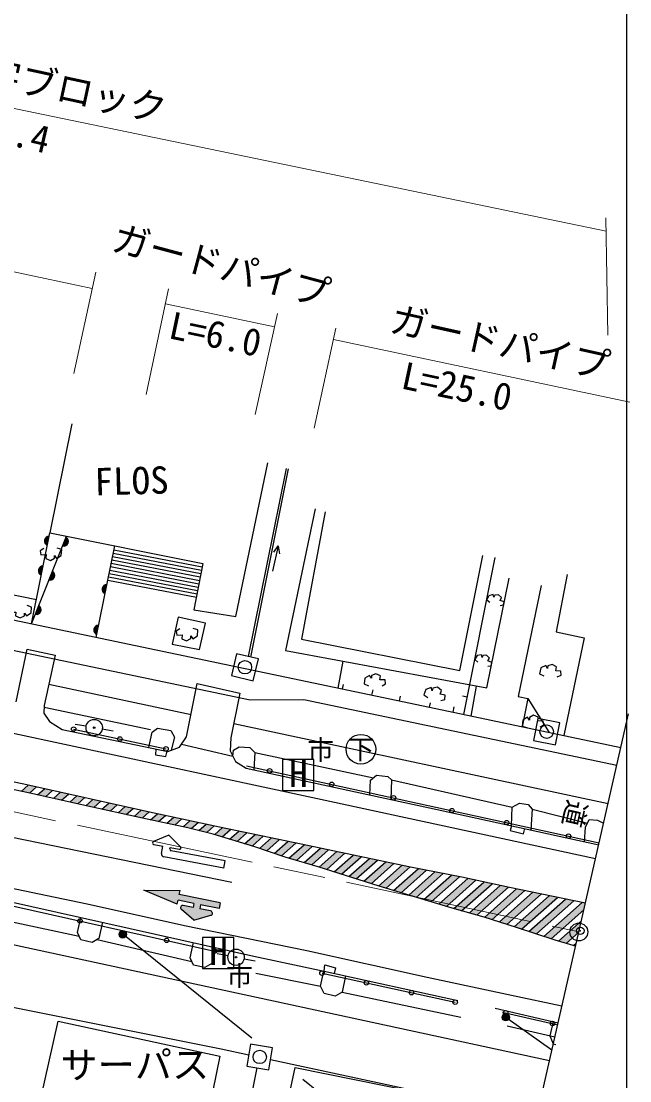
# Model space of a CAD drawing. Units: millimetres at full size, sheet at 1:1000; details may follow other scales. Extents: x 40000 to 680000, y 20000 to 380000.
# Drawn here: x 538270 to 579205, y 248186 to 319418 of the extents above; entities that cross this region are included whole.
import ezdxf
from ezdxf.enums import TextEntityAlignment as Align

# ---------------------------------------------------------------- set-up
doc = ezdxf.new("R2010")
doc.units = ezdxf.units.MM
doc.header["$LTSCALE"] = 1000
doc.header["$PDMODE"] = 32
doc.header["$PDSIZE"] = 500
doc.linetypes.add('CHAIN', pattern=[18.5, 12, -1.5, 3.5, -1.5])
for name, color, linetype, lineweight in [('M-BGD', 7, 'Continuous', 25), ('M-BGD-EXST', 7, 'Continuous', 25), ('M-BMK', 2, 'CHAIN', 13), ('M-BMK-OTRS', 5, 'Continuous', 25), ('M-BMK-SRVR', 3, 'Continuous', 25), ('M-STR-HTXT', 7, 'Continuous', 13), ('M-STR-STRC', 7, 'Continuous', 25), ('M-TTL-BAND', 7, 'Continuous', 25)]:
    doc.layers.add(name, color=color, linetype=linetype, lineweight=lineweight)
doc.layers.add('M-BMK-HTXT', color=7, linetype='Continuous')
doc.layers.add('M-OTRS', color=6, linetype='Continuous')
doc.styles.add('@ＭＳ ゴシック', font='')
doc.styles.add('ＭＳ ゴシック', font='')
doc.styles.get('@ＭＳ ゴシック').set_extended_font_data('@MS Gothic')
doc.styles.get('ＭＳ ゴシック').set_extended_font_data('MS Gothic')

msp = doc.modelspace()

# ---------------------------------------------------------------- hatches: boundary and pattern name
at = {"layer": 'M-BGD'}
for points in [[(540159, 284799, 0.84072), (540036, 284186)], [(541061, 284140, 0.84072), (541293, 284721)], [(539755, 282793, 0.84072), (539631, 282179)], [(540150, 281856, 0.84072), (540382, 282438)], [(544034, 281554, 0.84072), (543910, 280940)], [(539227, 279546, 0.84072), (539459, 280127)], [(543479, 278803, 0.84072), (543356, 278189)]]:
    msp.add_hatch(color=256, dxfattribs=at).paths.add_polyline_path(points)
h = msp.add_hatch(color=256, dxfattribs=at)
edge = h.paths.add_edge_path()
edge.add_ellipse((543180, 271930), major_axis=(12.2, -48.5), ratio=1, start_angle=66.54004, end_angle=-113.45996)
h = msp.add_hatch(color=256, dxfattribs=at)
edge = h.paths.add_edge_path()
edge.add_ellipse((552725, 256494), major_axis=(12.2, -48.5), ratio=1, start_angle=65.58035, end_angle=-114.41965)
at = {"layer": 'M-BGD-EXST'}
for points in [[(545353, 258034, 0.41421), (545103, 258284, 0.41421), (544853, 258034, 1)], [(571114, 252461, 0.41421), (570864, 252711, 0.41421), (570614, 252461, 1)]]:
    msp.add_hatch(color=256, dxfattribs=at).paths.add_polyline_path(points)
at = {"layer": 'M-STR-STRC'}
for points in [[(539294, 267946), (538751, 268066), (538274, 267644), (538764, 267541), (538822, 267528)], [(540379, 267704), (539836, 267825), (539364, 267407), (539906, 267286)], [(541464, 267463), (540921, 267584), (540448, 267165), (540990, 267044)], [(542549, 267222), (542006, 267343), (541532, 266923), (542074, 266802)], [(543634, 266981), (543091, 267102), (542616, 266681), (543159, 266561)], [(544719, 266740), (544176, 266861), (543702, 266440), (544245, 266320)], [(545804, 266499), (545261, 266619), (544788, 266200), (545330, 266079)], [(546889, 266258), (546346, 266378), (545873, 265959), (546416, 265839)], [(547981, 266023), (547435, 266140), (546965, 265724), (547514, 265609)], [(549074, 265789), (548528, 265906), (548063, 265495), (548613, 265380)], [(550166, 265554), (549620, 265672), (549162, 265266), (549471, 265201), (549701, 265142)], [(551259, 265320), (550713, 265437), (550226, 265006), (550751, 264870)], [(552355, 265089), (551806, 265204), (551272, 264731), (551778, 264578)], [(553453, 264859), (552904, 264974), (552284, 264425), (552791, 264272)], [(554550, 264629), (554002, 264744), (553297, 264119), (553803, 263966)], [(555648, 264399), (555099, 264514), (554300, 263806), (554792, 263641)], [(556746, 264169), (556197, 264284), (555285, 263476), (555777, 263311)], [(557844, 263940), (557295, 264054), (556278, 263154), (556789, 263005)], [(558942, 263710), (558393, 263825), (557300, 262856), (557811, 262708)], [(560041, 263481), (559492, 263596), (558320, 262557), (558818, 262398)], [(561139, 263252), (560590, 263366), (559316, 262238), (559815, 262078)], [(562237, 263022), (561688, 263137), (560313, 261919), (560811, 261759)], [(563336, 262793), (562787, 262908), (561310, 261599), (561808, 261439)], [(564434, 262564), (563885, 262678), (562306, 261280), (562352, 261265), (562812, 261127)], [(565541, 262342), (564987, 262453), (563319, 260975), (563826, 260823)], [(566648, 262120), (566095, 262231), (564333, 260671), (564840, 260519)], [(567755, 261899), (567202, 262010), (565347, 260367), (565854, 260215)], [(568850, 261666), (568304, 261784), (566361, 260063), (566868, 259911)], [(569943, 261432), (569397, 261549), (567377, 259760), (567889, 259613)], [(550285, 259749), (550340, 260018), (551580, 259769), (551658, 260159), (548902, 260713), (548956, 260983), (546513, 260991), (548769, 260054), (548824, 260323), (549882, 260111), (549827, 259841), (549171, 259973, 0.77336), (549044, 259712), (549893, 258986), (551026, 259311, 0.78564), (551014, 259602)], [(571036, 261198), (570490, 261315), (568402, 259466), (568915, 259319)], [(572136, 260971), (571586, 261084), (569427, 259171), (569926, 259012)], [(573237, 260744), (572687, 260857), (570425, 258854), (570924, 258695)], [(574338, 260517), (573788, 260630), (571424, 258536), (571589, 258483), (571922, 258376)], [(575439, 260290), (574889, 260403), (572421, 258216), (572919, 258057)], [(576119, 259690), (576220, 260129), (575990, 260177), (573417, 257897), (573915, 257737)], [(575775, 258182), (575947, 258936), (574417, 257580), (574922, 257427)], [(575603, 257429), (575427, 257273), (575558, 257233)]]:
    msp.add_hatch(color=256, dxfattribs=at).paths.add_polyline_path(points)
h = msp.add_hatch(color=256, dxfattribs=at)
edge = h.paths.add_edge_path()
edge.add_line((548269, 263772), (548288, 263871))

# ---------------------------------------------------------------- linework, layer by layer
at = {"layer": 'M-BGD'}
for p, q in [((553559, 276701), (556111, 289347)), ((553705, 276667), (556258, 289317)), ((538972, 278906), (540206, 285033)), ((538972, 278906), (541327, 284807)), ((543316, 277995), (544558, 284156)), ((544456, 283651), (550401, 282507)), ((544502, 283876), (550444, 282733)), ((555559, 284157), (555170, 282449)), ((544320, 282975), (550270, 281829)), ((544365, 283200), (550314, 282055)), ((544411, 283425), (550357, 282281)), ((568035, 272810), (570140, 283376)), ((544184, 282298), (550140, 281152)), ((544229, 282524), (550183, 281378)), ((544275, 282749), (550227, 281604)), ((544093, 281847), (550053, 280700)), ((544138, 282073), (550096, 280926)), ((559595, 274582), (559931, 276389)), ((559927, 274830), (559863, 274526)), ((561915, 274478), (561838, 274112)), ((568526, 272707), (568901, 274720)), ((563764, 274050), (563695, 273723)), ((565777, 273598), (565714, 273299)), ((567941, 274063), (568272, 273997)), ((572354, 273881), (573787, 271598)), ((539814, 273305), (546978, 271793)), ((567375, 273334), (567298, 272966)), ((542637, 272019), (541897, 272141)), ((541798, 271831), (548012, 270504)), ((543723, 271841), (544463, 271719)), ((549049, 270820), (552512, 270010)), ((553986, 270252), (561970, 268564)), ((553434, 269366), (577146, 264185)), ((563177, 268425), (571292, 266574)), ((572638, 266448), (576357, 265496)), ((536491, 260223), (551273, 256902)), ((537667, 258869), (542173, 257907)), ((543378, 257684), (549754, 256213)), ((552184, 256593), (551446, 256727)), ((553266, 256396), (554004, 256262)), ((554056, 255416), (558405, 254544)), ((558505, 255419), (567458, 253470)), ((559855, 254152), (567842, 252468)), ((570155, 253060), (574385, 252094)), ((570645, 252805), (574353, 251958)), ((570958, 251872), (574167, 251140)), ((572939, 245766), (555040, 249599)), ((554130, 249060), (552026, 238920))]:
    msp.add_line(p, q, dxfattribs=at)
for points in [[(327917, 323434), (364414, 315904), (410503, 306260), (461720, 295570), (485198, 290498), (530755, 280628), (565306, 273385), (578607, 270582)], [(541672, 292350), (540207, 285033), (550488, 282961), (549890, 279855), (552699, 279407), (554851, 289740)], [(558032, 286630), (556037, 277113), (569588, 274593), (571094, 281966)], [(558709, 286442), (557128, 277865), (567781, 275759), (569325, 283508)], [(539790, 283959), (539552, 283824), (539595, 283553), (539951, 283561), (539925, 283298), (540239, 283171), (540519, 283315), (540519, 283493), (540655, 283307), (540968, 283510), (541002, 283900), (540697, 284002)], [(555274, 283726), (555559, 284157), (555636, 283605)], [(574997, 282215), (574256, 278374), (576143, 277969), (574757, 271393)], [(573238, 281472), (571703, 274011), (572354, 273881), (571957, 271984)], [(539296, 280513), (535226, 281351), (534892, 279761)], [(570490, 280142), (570706, 280180), (570747, 280395), (570477, 280485), (570567, 280676), (570366, 280857), (570116, 280824), (570068, 280690), (570016, 280867), (569725, 280799), (569594, 280515), (569796, 280356)], [(537759, 280094), (537521, 279958), (537564, 279687), (537920, 279696), (537895, 279433), (538208, 279306), (538488, 279450), (538488, 279628), (538624, 279441), (538937, 279645), (538971, 280035), (538666, 280136)], [(548941, 278559), (548703, 278423), (548746, 278152), (549102, 278160), (549076, 277898), (549390, 277771), (549670, 277915), (549670, 278093), (549805, 277906), (550119, 278110), (550153, 278499), (549848, 278601)], [(537935, 273665), (538666, 277194), (540561, 276798), (539818, 273417), (539801, 272899), (540179, 272347), (541021, 271796), (548130, 270331), (548911, 270625), (549398, 271316), (550115, 274886), (552983, 274246), (552368, 271252), (552333, 270377), (552691, 269644), (553408, 269194), (566255, 266428), (577116, 264054)], [(569653, 276070), (569871, 276093), (569926, 276306), (569662, 276413), (569765, 276598), (569575, 276791), (569324, 276775), (569267, 276645), (569227, 276825), (568932, 276776), (568783, 276501), (568974, 276329)], [(574329, 275341), (574582, 275446), (574574, 275720), (574220, 275757), (574278, 276014), (573984, 276180), (573688, 276073), (573665, 275896), (573554, 276098), (573217, 275937), (573134, 275554), (573424, 275415)], [(562539, 274745), (562783, 274869), (562753, 275142), (562397, 275151), (562435, 275412), (562128, 275554), (561841, 275423), (561833, 275245), (561706, 275438), (561383, 275250), (561331, 274862), (561631, 274746)], [(566501, 273759), (566766, 273828), (566796, 274100), (566450, 274186), (566544, 274433), (566275, 274638), (565967, 274572), (565920, 274401), (565838, 274616), (565482, 274502), (565347, 274135), (565614, 273957)], [(573181, 271974), (573418, 272109), (573376, 272381), (573020, 272372), (573045, 272635), (572732, 272762), (572452, 272618), (572452, 272440), (572316, 272626), (572003, 272423), (571969, 272033), (572274, 271932)], [(546858, 270593), (547087, 271627), (547444, 271898), (548337, 271728), (548575, 271287), (548362, 270418)], [(547334, 270495), (547307, 270104), (548003, 269981), (548078, 270342)], [(552512, 270010), (552542, 270418), (552924, 270639), (553654, 270600), (553986, 270252), (553925, 269083)], [(561713, 267406), (561769, 268392), (562171, 268736), (562939, 268651), (563177, 268425), (563121, 267103)], [(571251, 265336), (571292, 266574), (571777, 266852), (572369, 266762), (572638, 266448), (572544, 265054)], [(576165, 264262), (576231, 265236), (576482, 265757), (577030, 265712), (577446, 265499)], [(571251, 265336), (571157, 265002), (572058, 264798), (572134, 265143)], [(535960, 260411), (537273, 260287), (553919, 256568), (558651, 255551), (567636, 253588)], [(543747, 258840), (543504, 257757), (543039, 257488), (542290, 257658), (542055, 258156), (542281, 259168)], [(551328, 257147), (551085, 256063), (550620, 255794), (549871, 255964), (549636, 256462), (549862, 257474)], [(558651, 255551), (558687, 255986), (559412, 255775), (559330, 255403)], [(560094, 255236), (559855, 254152), (559391, 253881), (558642, 254047), (558405, 254544), (558626, 255557)], [(553572, 249913), (551729, 250308), (532857, 254067), (532401, 254162)], [(538372, 241608), (540764, 252189), (551629, 249835), (549444, 239068)], [(574042, 252173), (573824, 251218), (574059, 250670), (574218, 250623)], [(554477, 238715), (556687, 249076), (566900, 247022), (565606, 241156), (565045, 241236), (564284, 237273)]]:
    msp.add_lwpolyline(points, dxfattribs=at)
for points in [[(548819, 279365), (548418, 277547), (550254, 277172), (550672, 278955)], [(552422, 275426), (553883, 275085), (554223, 276546), (552762, 276887)], [(572731, 271068), (574202, 270775), (574495, 272247), (573024, 272539)], [(553448, 249174), (554927, 248926), (555176, 250405), (553696, 250654)]]:
    msp.add_lwpolyline(points, close=True, dxfattribs=at)
for centre, radius in [((553322, 275986), 450), ((543180, 271930), 550), ((573613, 271657), 450), ((541798, 271831), 150), ((543180, 271930), 50), ((544905, 271167), 150), ((548012, 270504), 150), ((554981, 269028), 150), ((559153, 268117), 150), ((563313, 267208), 150), ((567238, 266350), 150), ((570925, 265544), 150), ((575082, 264636), 150), ((542229, 258934), 150), ((548051, 257626), 150), ((551273, 256902), 150), ((552725, 256494), 550), ((552725, 256494), 50), ((558505, 255419), 150), ((561490, 254769), 150), ((564524, 254108), 150), ((567458, 253470), 150), ((570857, 252756), 150), ((574010, 252036), 150), ((554312, 249790), 450)]:
    msp.add_circle(centre, radius, dxfattribs=at)
for centre, start, end in [((540151, 284482), 88.49685, 248.71458), ((541127, 284451), 258.12923, 58.34696), ((539747, 282475), 88.49685, 248.71458), ((540215, 282167), 258.12923, 58.34696), ((544025, 281236), 88.49685, 248.71458), ((539293, 279857), 258.12923, 58.34696), ((543471, 278485), 88.49685, 248.71458)]:
    msp.add_arc(centre, 318, start, end, dxfattribs=at)
at = {"layer": 'M-BGD-EXST'}
for p, q in [((557942, 269793), (555842, 269793)), ((555842, 269793), (555842, 267693)), ((557942, 267693), (557942, 269793)), ((555842, 267693), (557942, 267693)), ((553775, 251048), (545103, 258034)), ((552569, 257826), (550469, 257826)), ((550469, 257826), (550469, 255726)), ((552569, 255726), (552569, 257826)), ((550469, 255726), (552569, 255726)), ((570864, 252461), (573968, 250270)), ((564585, 242340), (557209, 248282))]:
    msp.add_line(p, q, dxfattribs=at)
for centre, radius in [((561120, 270475), 1000), ((545103, 258034), 250), ((570864, 252461), 250)]:
    msp.add_circle(centre, radius, dxfattribs=at)
at = {"layer": 'M-BMK'}
msp.add_lwpolyline([(285242, 319383), (314797, 313431), (347431, 306540), (391924, 297036), (411864, 292986), (459979, 282690), (477071, 279190), (523956, 269184), (560774, 261412), (575777, 258191)], dxfattribs=at)
at = {"layer": 'M-BMK-OTRS'}
msp.add_line((570718, 236040), (579125, 272848), dxfattribs=at)
at = {"layer": 'M-BMK-SRVR'}
msp.add_circle((575777, 258191), 600, dxfattribs=at)
at = {"layer": 'M-OTRS'}
msp.add_point((575875, 258272), dxfattribs=at)
at = {"layer": 'M-STR-HTXT'}
for p, q in [((502559, 320819), (577611, 305313)), ((577595, 306188), (577735, 298306)), ((527175, 304817), (543052, 301457)), ((541802, 295741), (543289, 302539)), ((546677, 294328), (548189, 301418)), ((547975, 300416), (555311, 298864)), ((554000, 292989), (555512, 299762)), ((557974, 292063), (559436, 298787)), ((559271, 298026), (579205, 293808))]:
    msp.add_line(p, q, dxfattribs=at)
at = {"layer": 'M-STR-STRC'}
for p, q in [((540135, 274857), (549697, 272805)), ((552566, 272216), (577747, 266819)), ((502681, 271758), (552442, 261534)), ((538274, 267644), (538751, 268066)), ((538822, 267528), (539294, 267946)), ((539364, 267407), (539836, 267825)), ((539906, 267286), (540379, 267704)), ((540448, 267165), (540921, 267584)), ((540990, 267044), (541464, 267463)), ((541532, 266923), (542006, 267343)), ((542074, 266802), (542549, 267222)), ((542616, 266681), (543091, 267102)), ((543159, 266561), (543634, 266981)), ((543702, 266440), (544176, 266861)), ((544245, 266320), (544719, 266740)), ((544788, 266200), (545261, 266619)), ((545330, 266079), (545804, 266499)), ((545873, 265959), (546346, 266378)), ((546416, 265839), (546889, 266258)), ((546965, 265724), (547435, 266140)), ((547514, 265609), (547981, 266023)), ((548063, 265495), (548528, 265906)), ((548613, 265380), (549074, 265789)), ((549162, 265266), (549620, 265672)), ((549701, 265142), (550166, 265554)), ((550226, 265006), (550713, 265437)), ((550751, 264870), (551259, 265320)), ((551272, 264731), (551806, 265204)), ((551778, 264578), (552355, 265089)), ((548191, 264703), (547167, 264269)), ((548985, 263926), (548191, 264703)), ((552284, 264425), (552904, 264974)), ((552791, 264272), (553453, 264859)), ((553297, 264119), (554002, 264744)), ((553803, 263966), (554550, 264629)), ((554300, 263806), (555099, 264514)), ((554792, 263641), (555648, 264399)), ((555285, 263476), (556197, 264284)), ((547188, 264078), (547796, 263963)), ((547704, 263472), (547796, 263963)), ((548269, 263772), (548288, 263871)), ((548288, 263871), (548897, 263756)), ((551991, 262968), (548349, 263656)), ((555777, 263311), (556746, 264169)), ((556278, 263154), (557295, 264054)), ((556789, 263005), (557844, 263940)), ((557300, 262856), (558393, 263825)), ((557811, 262708), (558942, 263710)), ((558320, 262557), (559492, 263596)), ((551898, 262477), (547863, 263239)), ((551898, 262477), (551991, 262968)), ((558818, 262398), (560041, 263481)), ((559316, 262238), (560590, 263366)), ((559815, 262078), (561139, 263252)), ((560313, 261919), (561688, 263137)), ((560811, 261759), (562237, 263022)), ((561310, 261599), (562787, 262908)), ((561808, 261439), (563336, 262793)), ((562306, 261280), (563885, 262678)), ((562812, 261127), (564434, 262564)), ((563319, 260975), (564987, 262453)), ((563826, 260823), (565541, 262342)), ((564333, 260671), (566095, 262231)), ((564840, 260519), (566648, 262120)), ((565347, 260367), (567202, 262010)), ((565854, 260215), (567755, 261899)), ((566361, 260063), (568304, 261784)), ((566868, 259911), (568850, 261666)), ((567377, 259760), (569397, 261549)), ((567889, 259613), (569943, 261432)), ((546513, 260991), (548956, 260983)), ((548769, 260054), (546513, 260991)), ((548902, 260713), (548956, 260983)), ((551658, 260159), (548902, 260713)), ((568402, 259466), (570490, 261315)), ((568915, 259319), (571036, 261198)), ((569427, 259171), (571586, 261084)), ((569926, 259012), (572136, 260971)), ((570425, 258854), (572687, 260857)), ((570924, 258695), (573237, 260744)), ((548769, 260054), (548824, 260323)), ((549882, 260111), (548824, 260323)), ((549882, 260111), (549827, 259841)), ((550340, 260018), (550285, 259749)), ((551580, 259769), (550340, 260018)), ((551658, 260159), (551580, 259769)), ((571424, 258536), (573788, 260630)), ((571922, 258376), (574338, 260517)), ((572421, 258216), (574889, 260403)), ((572919, 258057), (575439, 260290)), ((573417, 257897), (575990, 260177)), ((528085, 259433), (573805, 249557)), ((549893, 258986), (549044, 259712)), ((549827, 259841), (549171, 259973)), ((549893, 258986), (551026, 259311)), ((551014, 259602), (550285, 259749)), ((573915, 257737), (576119, 259690)), ((574417, 257580), (575947, 258936)), ((574922, 257427), (575775, 258182)), ((575427, 257273), (575603, 257429))]:
    msp.add_line(p, q, dxfattribs=at)
for points in [[(497094, 291745), (499883, 285775), (533757, 278579), (537160, 277248), (553677, 273797), (557281, 273830), (578339, 269408)], [(504097, 279121), (504923, 278717), (507302, 277988), (516184, 276036), (527795, 273678), (557880, 267241), (576905, 263131)], [(576220, 260129), (571122, 261180), (567911, 261868), (564465, 262557), (557100, 264095), (551612, 265244), (546911, 266253), (538440, 268135), (528551, 270177), (510561, 273917), (503366, 275285)], [(575558, 257233), (574185, 257651), (571589, 258483), (569398, 259181), (567250, 259796), (562352, 261265), (558255, 262578), (556026, 263227), (553982, 263912), (551173, 264760), (549471, 265201), (546423, 265837), (542548, 266696), (538764, 267541), (533296, 268694), (528863, 269660), (523236, 270727), (515197, 272455), (507659, 274036), (506142, 274317)], [(574639, 253207), (571257, 253926), (565573, 255132), (557480, 256913), (549244, 258599), (542718, 260059), (535276, 261618), (526058, 263605), (517207, 265480), (509934, 267068), (504780, 268174), (504165, 268252), (502005, 268246)]]:
    msp.add_lwpolyline(points, dxfattribs=at)
for centre, radius, start, end in [((547206, 264177), 100, 112.9993, 259.30923), ((548368, 263754), 100, 169.30923, 259.30923), ((548915, 263854), 100, 259.30923, 45.61916), ((547900, 263435), 200, 169.37358, 259.30923), ((549141, 259826), 150, 78.62222, 229.49039), ((550984, 259455), 150, 286.00357, 78.62222)]:
    msp.add_arc(centre, radius, start, end, dxfattribs=at)
at = {"layer": 'M-TTL-BAND'}
msp.add_line((579000, 20000), (579000, 370000), dxfattribs=at)

# ---------------------------------------------------------------- texts
at = {"layer": 'M-BGD-EXST', "style": 'ＭＳ ゴシック'}
for s, height, p in [('市', 1320, (557516, 269374)), ('H', 1833, (556295, 267385)), ('H', 1833, (550921, 255418)), ('市', 1320, (552051, 254180))]:
    msp.add_text(s, height=height, dxfattribs=at).set_placement(p, align=Align.BOTTOM_LEFT)
msp.add_text('下', height=1320, dxfattribs=at).set_placement((561120, 270475), align=Align.MIDDLE_CENTER)
at = {"layer": 'M-BMK-HTXT', "style": 'ＭＳ ゴシック'}
for s, rotation, p in [('FLOS', 1.476, (543239, 286993)), ('サーパス', 0.238, (540922, 247780))]:
    msp.add_text(s, height=1833, rotation=rotation, dxfattribs=at).set_placement(p, align=Align.BOTTOM_LEFT)
at = {"layer": 'M-STR-HTXT', "style": 'ＭＳ ゴシック'}
for s, rotation, p in [('点字ブロック', 347.86, (533032, 315178)), ('L=96.4', 347.137, (532543, 311642)), ('ガードパイプ', 345.005, (544114, 303516)), ('ガードパイプ', 347.451, (562845, 298035)), ('L=6.0', 348.212, (547985, 297582)), ('L=25.0', 348.034, (563617, 294208))]:
    msp.add_text(s, height=1833, rotation=rotation, dxfattribs=at).set_placement(p, align=Align.BOTTOM_LEFT)
at = {"layer": 'M-STR-STRC', "style": '@ＭＳ ゴシック'}
msp.add_text('道', height=1320, rotation=167.286, dxfattribs=at).set_placement((576652, 266981), align=Align.BOTTOM_LEFT)

doc.saveas('drawing.dxf')
